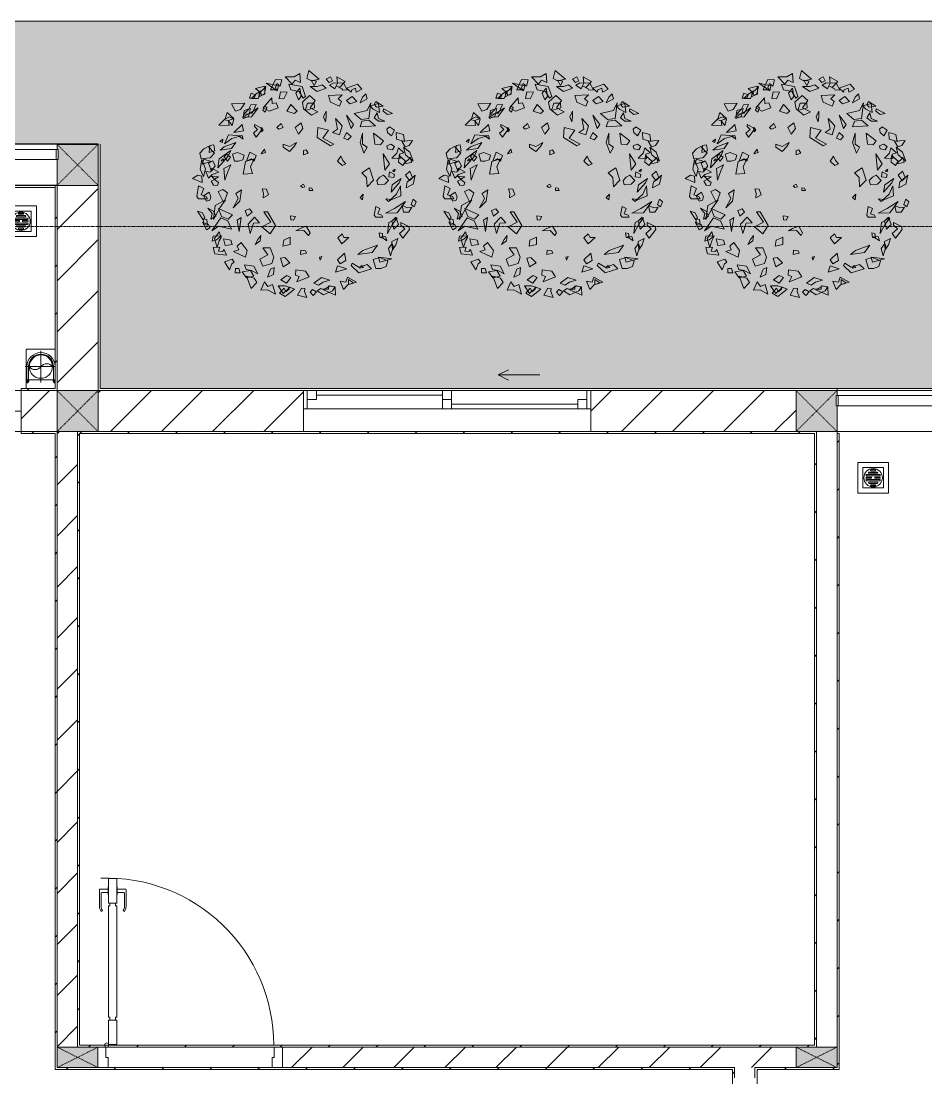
# Model space of a CAD drawing. Header units: millimetres. Extents: x 5359 to 218750, y -16347 to 109893.
# Drawn here: x 94678 to 99085, y 41187 to 46337 of the extents above; entities that cross this region are included whole.
import ezdxf

# ---------------------------------------------------------------- set-up
doc = ezdxf.new("R2010")
doc.units = ezdxf.units.MM
for name, pattern in [('Dash', [6, 3, -3]), ('Grid Line', [22.225, 12.7, -3.175, 3.175, -3.175]), ('IMPORT-CENTER _3_', [10.16, 6.35, -1.27, 1.27, -1.27])]:
    doc.linetypes.add(name, pattern=pattern)
for name, color, linetype, lineweight in [('0-1', 7, 'Continuous', 5), ('A-DETL-GENF-1', 9, 'Continuous', 9), ('A-DOOR', 31, 'Continuous', 9), ('A-DOOR-1', 9, 'Continuous', 9), ('A-DOOR-FRAM', 31, 'Continuous', 9), ('A-DOOR-HDLN', 31, 'Dash', 9), ('A-FLOR-1', 9, 'Continuous', 9), ('A-FLOR-HRAL', 11, 'Continuous', 9), ('A-FLOR-HRAL-1', 9, 'Continuous', 9), ('A-FLOR-PATT', 8, 'Continuous', 9), ('A-GLAZ', 151, 'Continuous', 9), ('A-WALL', 113, 'Continuous', 9), ('A-WALL-1', 53, 'Continuous', 18), ('A-WALL-2', 9, 'Continuous', 9), ('A-WALL-3', 113, 'Continuous', 18), ('A-WALL-PATT-1', 10, 'Continuous', 9), ('A-WALL-PATT-2', 9, 'Continuous', 9), ('A-WALL-PATT-3', 111, 'Continuous', 9), ('G-IMPT', 8, 'Continuous', 9), ('G-IMPT-1', 8, 'IMPORT-CENTER _3_', 9), ('I-WALL-1', 53, 'Continuous', 18), ('I-WALL-2', 9, 'Continuous', 9), ('L-PLNT', 71, 'Continuous', 9), ('M-EQPM', 50, 'Continuous', 9), ('S-BEAM-1', 9, 'Continuous', 9), ('S-COLS', 52, 'Continuous', 9), ('S-COLS-1', 253, 'Continuous', 5), ('S-COLS-2', 53, 'Continuous', 18), ('S-COLS-3', 9, 'Continuous', 9), ('S-COLS-4', 52, 'Continuous', 18), ('S-COLS-5', 52, 'Dash', 9), ('S-COLS-HDLN', 52, 'Dash', 9), ('S-COLS-HDLN-1', 9, 'Dash', 9), ('S-GRID-1', 1, 'Grid Line', 9)]:
    doc.layers.add(name, color=color, linetype=linetype, lineweight=lineweight)
pattern_1 = [(45, (0, 0), (-116.67262, 116.67262), [])]
pattern_2 = [(45, (0, 0), (-124.4508, 124.4508), [])]

# ---------------------------------------------------------------- blocks, each defined once
blk = doc.blocks.new('NCV_TKTC_KET CAU_rvt-1-TKCS_MB ĐỊNH VỊ CỔNG-HÀNG RÀO')
at = {"layer": 'A-FLOR-1'}
blk.add_line((98652.5, 41336.9), (98652.5, 44336.9), dxfattribs=at)
at = {"layer": 'S-BEAM-1'}
for p, q in [((94852.6, 45737.4), (91852.6, 45737.4)), ((91852.6, 45537.4), (94852.6, 45537.4))]:
    blk.add_line(p, q, dxfattribs=at)
blk = doc.blocks.new('DOOR_CW_01 CANH MO-PANEL KINH - DIW_01-900x2200-CỬA GỖ VÂN LAMINATE-553393-TKCS_MB ĐỊNH VỊ CỔNG-HÀNG RÀO')
at = {"layer": 'A-DETL-GENF-1'}
for p, q in [((-399, 831.8), (-397, 831.8)), ((-399, 792.2), (-399, 831.8)), ((-397, 872), (-357, 872)), ((-397, 752), (-397, 872)), ((-397, 792.2), (-397, 831.8)), ((-357, 872), (-357, 752)), ((-357, 792.2), (-357, 831.8)), ((-355, 831.8), (-357, 831.8)), ((-355, 792.2), (-355, 831.8)), ((-442, 737), (-442, 816.5)), ((-399, 820.5), (-438, 820.5)), ((-434, 799.5), (-434, 737)), ((-399, 803.5), (-430, 803.5)), ((-397, 792.2), (-399, 792.2)), ((-357, 792.2), (-355, 792.2)), ((-355, 820.5), (-316, 820.5)), ((-355, 803.5), (-324, 803.5)), ((-320, 799.5), (-320, 737)), ((-312, 737), (-312, 816.5)), ((-357, 752), (-397, 752)), ((-397, 738), (-391, 738)), ((-397, 738), (-397, 196)), ((-363, 752), (-391, 752)), ((-391, 752), (-391, 738)), ((-363, 738), (-363, 752)), ((-357, 738), (-363, 738)), ((-357, 196), (-357, 738)), ((-433.9, 711.2), (-427.3, 715.8)), ((-320.1, 711.2), (-326.7, 715.8)), ((-397, 196), (-391, 196)), ((-357, 182), (-397, 182)), ((-397, 182), (-397, 62)), ((-391, 196), (-391, 182)), ((-391, 182), (-363, 182)), ((-357, 196), (-363, 196)), ((-363, 182), (-363, 196)), ((-357, 62), (-357, 182)), ((-397, 62), (-357, 62))]:
    blk.add_line(p, q, dxfattribs=at)
blk.add_circle((-407, 60), 10, dxfattribs=at)
for centre, radius, start, end in [((-407, 60), 814, 360, 92), ((-438, 816.5), 4, 90, 180), ((-430, 799.5), 4, 90, 180), ((-324, 799.5), 4, 360, 90), ((-316, 816.5), 4, 0, 90), ((-397, 737), 45, 180, 215), ((-397, 737), 37, 180, 215), ((-357, 737), 37, 325, 0), ((-357, 737), 45, 325, 0)]:
    blk.add_arc(centre, radius, start, end, dxfattribs=at)
at = {"layer": 'A-DOOR-1'}
for p, q in [((-410, 50), (-450, 50)), ((-450, 50), (-450, -50)), ((-410, 0), (-410, 50)), ((-400, 0), (-410, 0)), ((-407, 50), (-382, 50)), ((-400, -50), (-400, 0)), ((410, 0), (400, 0)), ((400, 0), (400, -50)), ((450, 50), (410, 50)), ((410, 50), (410, 0)), ((450, -50), (450, 50)), ((-450, -50), (-400, -50)), ((400, -50), (450, -50))]:
    blk.add_line(p, q, dxfattribs=at)
blk = doc.blocks.new('Railing - 50 x 10mm-457210-TKCS_MB ĐỊNH VỊ CỔNG-HÀNG RÀO')
at = {"layer": 'A-FLOR-HRAL-1'}
for p, q in [((25, 5), (-25, 5)), ((-25, 5), (-25, -5)), ((25, -5), (25, 5)), ((-25, -5), (25, -5))]:
    blk.add_line(p, q, dxfattribs=at)
blk = doc.blocks.new('Railing - Railing-1033920-TKCS_MB ĐỊNH VỊ CỔNG-HÀNG RÀO')
at = {"layer": 'A-FLOR-HRAL-1'}
for p, q in [((76864.1, 35251.3), (75749.1, 35251.3)), ((75749.1, 35201.3), (76864.1, 35201.3))]:
    blk.add_line(p, q, dxfattribs=at)
at = {"rotation": 270}
for p in [(75744.1, 35226.3), (76869.1, 35226.3)]:
    blk.add_blockref('Railing - 50 x 10mm-457210-TKCS_MB ĐỊNH VỊ CỔNG-HÀNG RÀO', p, dxfattribs=at)
blk = doc.blocks.new('G1_SOF - BO TRU - 100x200-745959-TKCS_MB ĐỊNH VỊ CỔNG-HÀNG RÀO')
at = {"layer": 'S-COLS-3'}
blk.add_hatch(color=256, dxfattribs=at).paths.add_polyline_path([(50, -100), (50, 98.4), (-50, 98.4), (-50, -100), (0, -100)])
at = {"layer": 'S-COLS-2'}
for p, q in [((-50, 98.4), (-50, -100)), ((50, -100), (50, 98.4)), ((-50, -100), (50, -100))]:
    blk.add_line(p, q, dxfattribs=at)
at = {"layer": 'S-COLS-HDLN-1'}
for p, q in [((50, 100), (-50, -100)), ((-50, 100), (50, -100))]:
    blk.add_line(p, q, dxfattribs=at)
blk = doc.blocks.new('G1_SOF - BO TRU - 100x200-V25-TKCS_MB ĐỊNH VỊ CỔNG-HÀNG RÀO')
at = {"layer": 'S-COLS-3'}
blk.add_hatch(color=256, dxfattribs=at).paths.add_polyline_path([(50, -100), (50, 100), (-50, 100), (-50, -100)])
at = {"layer": 'S-COLS-2'}
for p, q in [((50, 100), (-50, 100)), ((-50, 100), (-50, -100)), ((50, -100), (50, 100)), ((-50, -100), (50, -100))]:
    blk.add_line(p, q, dxfattribs=at)
at = {"layer": 'S-COLS-HDLN-1'}
for p, q in [((50, 100), (-50, -100)), ((-50, 100), (50, -100))]:
    blk.add_line(p, q, dxfattribs=at)
blk = doc.blocks.new('NCV_TKTC_TANG 1_rvt-1-TKCS_MB ĐỊNH VỊ CỔNG-HÀNG RÀO')
at = {"layer": 'A-WALL-PATT-1'}
h = blk.add_hatch(dxfattribs=at)
h.set_pattern_fill('FP_2', color=256, style=0, pattern_type=2)
h.set_pattern_definition(pattern_2)
h.paths.add_polyline_path([(94930.9, 41336.9), (94952.6, 41336.9), (94952.6, 44336.9), (94852.6, 44336.9), (94852.6, 41336.9)])
h = blk.add_hatch(dxfattribs=at)
h.set_pattern_fill('FP_2', color=256, style=0, pattern_type=2)
h.set_pattern_definition(pattern_2)
h.paths.add_polyline_path([(98452.6, 41236.9), (98452.6, 41336.9), (95950.9, 41336.9), (95950.9, 41236.9), (98252.6, 41236.9)])
at = {"layer": 'A-WALL-PATT-2'}
h = blk.add_hatch(dxfattribs=at)
h.set_pattern_fill('FP_3', color=256, style=0, pattern_type=2)
h.set_pattern_definition(pattern_1)
h.paths.add_polyline_path([(94852.6, 44536.9), (94852.6, 45536.9), (94842.6, 45536.9), (94842.6, 44536.9)])
h = blk.add_hatch(dxfattribs=at)
h.set_pattern_fill('FP_3', color=256, style=0, pattern_type=2)
h.set_pattern_definition(pattern_1)
h.paths.add_polyline_path([(94842.6, 44536.9), (94842.6, 44546.9), (94677.6, 44546.9), (94677.6, 44536.9)])
h.paths.add_polyline_path([(91852.6, 44536.9), (92177.6, 44536.9), (92177.6, 44546.9), (91852.6, 44546.9)])
h = blk.add_hatch(dxfattribs=at)
h.set_pattern_fill('FP_3', color=256, style=0, pattern_type=2)
h.set_pattern_definition(pattern_1)
h.paths.add_polyline_path([(94842.6, 44326.9), (94842.6, 44336.9), (94677.6, 44336.9), (94677.6, 44326.9)])
h.paths.add_polyline_path([(91937.6, 44326.9), (92177.6, 44326.9), (92177.6, 44336.9), (91927.6, 44336.9), (91927.6, 44326.9)])
h = blk.add_hatch(dxfattribs=at)
h.set_pattern_fill('FP_3', color=256, style=0, pattern_type=2)
h.set_pattern_definition(pattern_1)
h.paths.add_polyline_path([(94852.6, 41236.9), (94852.6, 44336.9), (94842.6, 44336.9), (94842.6, 41236.9)])
h = blk.add_hatch(dxfattribs=at)
h.set_pattern_fill('FP_3', color=256, style=0, pattern_type=2)
h.set_pattern_definition(pattern_1)
h.paths.add_polyline_path([(98542.6, 44326.9), (98542.6, 44336.9), (94952.6, 44336.9), (94952.6, 44326.9), (97452.6, 44326.9)])
h = blk.add_hatch(dxfattribs=at)
h.set_pattern_fill('FP_3', color=256, style=0, pattern_type=2)
h.set_pattern_definition(pattern_1)
h.paths.add_polyline_path([(94962.6, 41336.9), (94962.6, 44326.9), (94952.6, 44326.9), (94952.6, 41336.9)])
h = blk.add_hatch(dxfattribs=at)
h.set_pattern_fill('FP_3', color=256, style=0, pattern_type=2)
h.set_pattern_definition(pattern_1)
h.paths.add_polyline_path([(98542.6, 41336.9), (98552.6, 41336.9), (98552.6, 44336.9), (98542.6, 44336.9), (98542.6, 41346.9)])
h = blk.add_hatch(dxfattribs=at)
h.set_pattern_fill('FP_3', color=256, style=0, pattern_type=2)
h.set_pattern_definition(pattern_1)
h.paths.add_polyline_path([(98662.6, 41226.9), (98662.6, 44326.9), (98652.6, 44326.9), (98652.6, 41226.9)])
h = blk.add_hatch(dxfattribs=at)
h.set_pattern_fill('FP_3', color=256, style=0, pattern_type=2)
h.set_pattern_definition(pattern_1)
h.paths.add_polyline_path([(95050.9, 41336.9), (98542.6, 41336.9), (98542.6, 41346.9), (94962.6, 41346.9), (94962.6, 41336.9)])
h = blk.add_hatch(dxfattribs=at)
h.set_pattern_fill('FP_3', color=256, style=0, pattern_type=2)
h.set_pattern_definition(pattern_1)
h.paths.add_polyline_path([(98152.6, 41226.9), (98152.6, 41236.9), (94842.6, 41236.9), (94842.6, 41226.9), (98142.6, 41226.9)])
h = blk.add_hatch(dxfattribs=at)
h.set_pattern_fill('FP_3', color=256, style=0, pattern_type=2)
h.set_pattern_definition(pattern_1)
h.paths.add_polyline_path([(98142.6, 40246.9), (98152.6, 40246.9), (98152.6, 41226.9), (98142.6, 41226.9), (98142.6, 40278.9)])
h = blk.add_hatch(dxfattribs=at)
h.set_pattern_fill('FP_3', color=256, style=0, pattern_type=2)
h.set_pattern_definition(pattern_1)
h.paths.add_polyline_path([(98252.6, 40236.9), (98262.6, 40236.9), (98262.6, 41236.9), (98252.6, 41236.9), (98252.6, 40286.9)])
h = blk.add_hatch(dxfattribs=at)
h.set_pattern_fill('FP_3', color=256, style=0, pattern_type=2)
h.set_pattern_definition(pattern_1)
h.paths.add_polyline_path([(98262.6, 41226.9), (98652.6, 41226.9), (98652.6, 41236.9), (98262.6, 41236.9)])
at = {"layer": 'A-FLOR-1'}
blk.add_line((98652.6, 44336.9), (98652.6, 44326.9), dxfattribs=at)
at = {"layer": 'A-WALL-1'}
for p, q in [((94952.6, 44336.9), (94852.6, 44336.9)), ((94852.6, 44336.9), (94852.6, 41336.9)), ((94952.6, 41336.9), (94952.6, 44336.9)), ((98452.6, 41336.9), (95950.9, 41336.9)), ((95950.9, 41236.9), (98152.6, 41236.9)), ((98252.6, 41236.9), (98452.6, 41236.9))]:
    blk.add_line(p, q, dxfattribs=at)
at = {"layer": 'A-WALL-2'}
for p, q in [((98652.9, 44536.5), (98652.9, 44512)), ((98652.9, 44462), (98652.9, 44336.9)), ((99772.6, 44336.9), (98652.9, 44336.9))]:
    blk.add_line(p, q, dxfattribs=at)
at = {"layer": 'I-WALL-1'}
for p, q in [((94852.6, 45536.9), (94842.6, 45536.9)), ((94842.6, 45536.9), (94842.6, 44546.9)), ((94852.6, 44536.9), (94852.6, 45536.9)), ((94842.6, 44546.9), (94677.6, 44546.9)), ((94677.6, 44546.9), (94677.6, 44536.9)), ((94677.6, 44536.9), (94842.6, 44536.9)), ((94842.6, 44536.9), (94852.6, 44536.9)), ((94842.6, 44336.9), (94677.6, 44336.9)), ((94677.6, 44336.9), (94677.6, 44326.9)), ((94677.6, 44326.9), (94842.6, 44326.9)), ((94852.6, 44336.9), (94842.6, 44336.9)), ((94842.6, 44326.9), (94842.6, 41236.9)), ((94852.6, 41336.9), (94852.6, 44336.9)), ((96052.6, 44336.9), (94952.6, 44336.9)), ((94952.6, 44336.9), (94952.6, 44326.9)), ((94952.6, 44326.9), (94952.6, 41336.9)), ((94962.6, 44326.9), (98542.6, 44326.9)), ((94962.6, 41346.9), (94962.6, 44326.9)), ((98542.6, 44336.9), (97452.6, 44336.9)), ((98552.6, 44336.9), (98542.6, 44336.9)), ((98542.6, 44326.9), (98542.6, 41346.9)), ((98552.6, 41336.9), (98552.6, 44336.9)), ((98652.6, 44326.9), (98652.6, 41336.9)), ((98662.6, 44326.9), (98652.6, 44326.9)), ((98662.6, 41226.9), (98662.6, 44326.9)), ((98542.6, 41346.9), (94962.6, 41346.9)), ((95090.9, 41336.9), (95910.9, 41336.9)), ((95950.9, 41336.9), (98452.6, 41336.9)), ((94842.6, 41236.9), (94842.6, 41226.9)), ((94842.6, 41226.9), (98142.6, 41226.9)), ((95900.9, 41236.9), (95100.9, 41236.9)), ((98152.6, 41236.9), (95950.9, 41236.9)), ((98142.6, 41226.9), (98142.6, 40246.9)), ((98152.6, 41226.9), (98152.6, 41236.9)), ((98152.6, 41186.9), (98152.6, 41226.9)), ((98252.6, 41236.9), (98252.6, 41186.9)), ((98262.6, 41236.9), (98252.6, 41236.9)), ((98452.6, 41236.9), (98262.6, 41236.9)), ((98262.6, 40246.9), (98262.6, 41226.9)), ((98262.6, 41226.9), (98652.6, 41226.9)), ((98652.6, 41226.9), (98662.6, 41226.9))]:
    blk.add_line(p, q, dxfattribs=at)
at = {"layer": 'I-WALL-2'}
for p, q in [((91862.6, 45536.9), (94842.6, 45536.9)), ((94842.6, 45526.9), (91862.6, 45526.9))]:
    blk.add_line(p, q, dxfattribs=at)
at = {"layer": 'A-DOOR-1'}
blk.add_blockref('DOOR_CW_01 CANH MO-PANEL KINH - DIW_01-900x2200-CỬA GỖ VÂN LAMINATE-553393-TKCS_MB ĐỊNH VỊ CỔNG-HÀNG RÀO', (95500.9, 41286.9), dxfattribs=at)
at = {"layer": 'A-FLOR-HRAL-1'}
blk.add_blockref('Railing - Railing-1033920-TKCS_MB ĐỊNH VỊ CỔNG-HÀNG RÀO', (22908.5, 9260.7), dxfattribs=at)
at = {"layer": 'S-COLS-3', "rotation": 269.9999999999993}
for name, p in [('G1_SOF - BO TRU - 100x200-745959-TKCS_MB ĐỊNH VỊ CỔNG-HÀNG RÀO', (94952.6, 41286.9)), ('G1_SOF - BO TRU - 100x200-V25-TKCS_MB ĐỊNH VỊ CỔNG-HÀNG RÀO', (98552.6, 41286.9))]:
    blk.add_blockref(name, p, dxfattribs=at)
blk = doc.blocks.new('1_FAMILY RVT - W01-WxH 1400x1400xmm-389822-TKCS_MB ĐỊNH VỊ CỔNG-HÀNG RÀO')
at = {"layer": 'A-GLAZ'}
for p, q in [((248.4, 172.39), (299.2, 197.79)), ((248.4, 172.39), (299.2, 146.99)), ((248.4, 172.39), (451.6, 172.39)), ((-700, 96.19), (-700, -103.81)), ((700, 96.19), (-700, 96.19)), ((-700, 96.19), (-636.5, 96.19)), ((-680.95, 96.19), (-680.95, 7.29)), ((-636.5, 51.74), (-680.95, 51.74)), ((-636.5, 96.19), (-22.225, 96.19)), ((-636.5, 96.19), (-636.5, 51.74)), ((-636.5, 73.965), (-22.225, 73.965)), ((-22.225, 7.29), (-22.225, 96.19)), ((-22.225, 96.19), (22.225, 96.19)), ((22.225, 51.74), (-22.225, 51.74)), ((22.225, 96.19), (680.95, 96.19)), ((22.225, 96.19), (22.225, 7.29)), ((636.5, 51.74), (636.5, 7.29)), ((680.95, 51.74), (636.5, 51.74)), ((680.95, 96.19), (700, 96.19)), ((680.95, 96.19), (680.95, 7.29)), ((700, -103.81), (700, 96.19)), ((-700, 7.29), (-680.95, 7.29)), ((-680.95, 7.29), (-22.225, 7.29)), ((-22.225, 7.29), (22.225, 7.29)), ((22.225, 29.515), (636.5, 29.515)), ((22.225, 7.29), (636.5, 7.29)), ((636.5, 7.29), (700, 7.29)), ((-700, -103.81), (700, -103.81))]:
    blk.add_line(p, q, dxfattribs=at)
blk = doc.blocks.new('DEG_02-DEG_03 - DEG_02-2500x2400mm-CỬA ĐI 02 CÁNH TRƯỢT-625766-TKCS_MB ĐỊNH VỊ CỔNG-HÀNG RÀO')
at = {"layer": 'A-DOOR'}
for p, q in [((-1110, 100), (-1210, 100)), ((-1210, 100), (-1210, 60)), ((-1210, 60), (-1110, 60)), ((-1110, 60), (-1110, 100)), ((-1110, 100), (-50, 100)), ((-50, 60), (-1110, 60)), ((50, 100), (-50, 100)), ((-50, 100), (-50, 60)), ((50, 60), (-50, 60)), ((-50, 60), (-50, 20)), ((-50, 60), (50, 60)), ((50, 60), (50, 100)), ((50, 20), (50, 60)), ((50, 60), (1110, 60)), ((1210, 60), (1110, 60)), ((1110, 60), (1110, 20)), ((1210, 20), (1210, 60)), ((-50, 20), (50, 20)), ((1110, 20), (50, 20)), ((1110, 20), (1210, 20))]:
    blk.add_line(p, q, dxfattribs=at)
at = {"layer": 'A-DOOR-FRAM'}
for p, q in [((-1210, 100), (-1250, 100)), ((-1250, 100), (-1250, 0)), ((-1210, 0), (-1210, 100)), ((1250, 100), (1210, 100)), ((1210, 100), (1210, 0)), ((1250, 0), (1250, 100)), ((-1250, 0), (-1210, 0)), ((1210, 0), (1250, 0))]:
    blk.add_line(p, q, dxfattribs=at)
at = {"layer": 'A-DOOR-HDLN'}
for p, q in [((-320.4, 151.1), (-355, 171.1)), ((320.4, 151.1), (355, 171.1)), ((-500.4, 151.1), (-320.4, 151.1)), ((-320.4, 151.1), (-355, 131.1)), ((320.4, 151.1), (355, 131.1)), ((500.4, 151.1), (320.4, 151.1))]:
    blk.add_line(p, q, dxfattribs=at)
blk = doc.blocks.new('Railing - 50 x 10mm-1251311-TKCS_MB ĐỊNH VỊ CỔNG-HÀNG RÀO')
at = {"layer": 'A-FLOR-HRAL'}
for p, q in [((25, 5), (-25, 5)), ((-25, 5), (-25, -5)), ((25, -5), (25, 5)), ((-25, -5), (25, -5))]:
    blk.add_line(p, q, dxfattribs=at)
blk = doc.blocks.new('Railing - Railing-1601312-TKCS_MB ĐỊNH VỊ CỔNG-HÀNG RÀO')
at = {"layer": 'A-FLOR-HRAL'}
for p, q in [((94847.6, 45712.4), (91857.6, 45712.4)), ((91857.6, 45662.4), (94847.6, 45662.4))]:
    blk.add_line(p, q, dxfattribs=at)
at = {"extrusion": (0, 0, -1), "zscale": -1, "rotation": 90}
for p in [(-91852.6, 45687.4), (-94852.6, 45687.4)]:
    blk.add_blockref('Railing - 50 x 10mm-1251311-TKCS_MB ĐỊNH VỊ CỔNG-HÀNG RÀO', p, dxfattribs=at)
blk = doc.blocks.new('TKTC_XREF_251221_MB TANG 1 - TKTC_XREF_260130_MB TANG 1_dwg_THU NUOC - THU NUOC-444531-TKCS_MB TẦNG 1-4202120-TKCS_MB ĐỊNH VỊ CỔNG-HÀNG RÀO')
at = {"layer": 'M-EQPM'}
for p, q in [((-23.3, 10.8), (40.9, 10.8)), ((40.9, 4.8), (-23.3, 4.8)), ((-11, 23.3), (28.5, 23.3)), ((28.5, 17.3), (-11, 17.3)), ((-1.1, 35.6), (18.5, 35.6)), ((18.5, 29.6), (-1.1, 29.6)), ((-23.3, -13.6), (40.9, -13.6)), ((40.9, -19.6), (-23.3, -19.6)), ((-11, -26.1), (28.5, -26.1)), ((28.5, -32.1), (-11, -32.1)), ((-1.1, -38.5), (18.5, -38.5)), ((18.5, -44.5), (-1.1, -44.5))]:
    blk.add_line(p, q, dxfattribs=at)
at = {"layer": 'M-EQPM', "flags": 128}
for points in [[(83.7, -79.4), (83.7, 70.6), (-66.3, 70.6), (-66.3, -79.4)], [(58.7, -54.4), (58.7, 45.6), (-41.3, 45.6), (-41.3, -54.4)]]:
    blk.add_lwpolyline(points, close=True, dxfattribs=at)
for points in [[(-23.3, -1.2), (0.7, -1.2), (0.7, -7.2), (-23.3, -7.2)], [(40.9, -7.2), (16.7, -7.2), (16.7, -1.2), (40.9, -1.2)]]:
    blk.add_lwpolyline(points, dxfattribs=at)
at = {"layer": 'M-EQPM'}
for centre, radius, start, end in [((8.7, -4.4), 45, 360, 180), ((8.7, -4.4), 45, 360, 180), ((-23.3, 7.8), 3, 90, 270), ((-11, 20.3), 3, 90, 270), ((-1.1, 32.6), 3, 90, 270), ((18.5, 32.6), 3, 270, 90), ((28.5, 20.3), 3, 270, 90), ((40.9, 7.8), 3, 270, 90), ((8.7, -4.4), 45, 180, 360), ((8.7, -4.4), 45, 180, 360), ((-23.3, -4.2), 3, 90, 270), ((-23.3, -16.6), 3, 90, 270), ((-11, -29.1), 3, 90, 270), ((-1.1, -41.5), 3, 90, 270), ((18.5, -41.5), 3, 270, 90), ((28.5, -29.1), 3, 270, 90), ((40.9, -4.2), 3, 270, 90), ((40.9, -16.6), 3, 270, 90)]:
    blk.add_arc(centre, radius, start, end, dxfattribs=at)
blk = doc.blocks.new('TKTC_XREF_251221_MB TANG 1 - TKTC_XREF_260130_MB TANG 1_dwg_CUM U_DN100-V114-TKCS_MB ĐỊNH VỊ CỔNG-HÀNG RÀO')
at = {"layer": 'G-IMPT'}
blk.add_hatch(color=256, dxfattribs=at).paths.add_polyline_path([(0, 61), (0, 57), (14.8, 55.1), (28.5, 49.4), (40.3, 40.3), (49.4, 28.5), (55.1, 14.8), (57, 0), (55.1, -14.8), (49.4, -28.5), (40.3, -40.3), (28.5, -49.4), (14.8, -55.1), (0, -57), (0, -61), (15.8, -58.9), (30.5, -52.8), (43.1, -43.1), (52.8, -30.5), (58.9, -15.8), (61, 0), (58.9, 15.8), (52.8, 30.5), (43.1, 43.1), (30.5, 52.8), (15.8, 58.9)])
for p, q in [((-79.1, 66.6), (-79.1, 63.4)), ((-76.6, 66.6), (-76.6, 63.4)), ((-74.6, 66.6), (-74.6, 63.4)), ((-72.7, 69.3), (-72.7, 60.7)), ((-66.9, 67.9), (-71.7, 67.9)), ((-66.9, 62.1), (-71.7, 62.1)), ((-65, 69), (0, 69)), ((-79.1, -63.4), (-79.1, -66.6)), ((-76.6, -63.4), (-76.6, -66.6)), ((-74.6, -63.4), (-74.6, -66.6)), ((-72.7, -60.7), (-72.7, -68.7)), ((-66.9, -62.1), (-71.7, -62.1)), ((-66.9, -67.9), (-71.7, -67.9))]:
    blk.add_line(p, q, dxfattribs=at)
at = {"layer": 'G-IMPT', "flags": 128}
for points in [[(-72.7, 67.6), (-78.1, 67.6), (-78.1, 62.4), (-72.7, 62.4)], [(-71.7, 59.2), (-66.9, 59.2), (-66.9, 70.8), (-71.7, 70.8)], [(-66.9, 70.8), (-66.9, 72.7), (-65, 72.7), (-65, 57.3), (-66.9, 57.3), (-66.9, 59.2)], [(-65, 61), (0, 61), (0, 57)], [(-72.7, -62.4), (-78.1, -62.4), (-78.1, -67.6), (-72.7, -67.6)], [(-66.9, -68.7), (-66.9, -59.2), (-71.7, -59.2)], [(-66.9, -59.2), (-66.9, -57.3), (-65, -57.3), (-65, -68.7)], [(-65, -61), (0, -61), (0, -57)]]:
    blk.add_lwpolyline(points, dxfattribs=at)
at = {"layer": 'G-IMPT'}
for centre, radius, start, end in [((-78.1, 66.6), 0.96, 90, 180), ((-78.1, 63.4), 0.96, 180, 270), ((-71.1, 69.3), 1.56, 112.6199, 247.3801), ((-67.9, 65), 4.8, 143.1301, 216.8699), ((-71.1, 60.7), 1.56, 112.6199, 247.3801), ((0, 0), 69, 271.8895, 90), ((0, 0), 61, 270, 90), ((0, 0), 57, 270, 90), ((-78.1, -63.4), 0.96, 90, 180), ((-78.1, -66.6), 0.96, 180, 270), ((-71.1, -60.7), 1.56, 112.6199, 247.3801), ((-67.9, -65), 4.8, 143.1301, 216.8699)]:
    blk.add_arc(centre, radius, start, end, dxfattribs=at)
blk = doc.blocks.new('TKTC_XREF_251221_MB TANG 1 - TKTC_XREF_260130_MB TANG 1_dwg_$cc-4202125-TKCS_MB ĐỊNH VỊ CỔNG-HÀNG RÀO')
at = {"layer": 'G-IMPT'}
blk.add_circle((0, 0), 0.5, dxfattribs=at)
for centre, radius, start, end in [((0, 0), 0.5, 90, 270), ((0.188, 0.25), 0.313, 126.8699, 233.1301), ((-0.188, -0.25), 0.313, 306.8699, 53.1301)]:
    blk.add_arc(centre, radius, start, end, dxfattribs=at)
at = {"layer": 'G-IMPT-1'}
for p, q in [((0, -0.673), (0, 0.607)), ((-0.673, 0), (0.673, 0))]:
    blk.add_line(p, q, dxfattribs=at)
blk = doc.blocks.new('TKTC_XREF_251221_MB TANG 1 - TKTC_XREF_260130_MB TANG 1_dwg_THU NUOC - THU NUOC-444531-TKCS_MB TẦNG 1-4202124-TKCS_MB ĐỊNH VỊ CỔNG-HÀNG RÀO')
at = {"layer": 'M-EQPM'}
for p, q in [((-23.3, 10.8), (40.9, 10.8)), ((40.9, 4.8), (-23.3, 4.8)), ((-11, 23.3), (28.5, 23.3)), ((28.5, 17.3), (-11, 17.3)), ((-1.1, 35.6), (18.5, 35.6)), ((18.5, 29.6), (-1.1, 29.6)), ((-23.3, -13.6), (40.9, -13.6)), ((40.9, -19.6), (-23.3, -19.6)), ((-11, -26.1), (28.5, -26.1)), ((28.5, -32.1), (-11, -32.1)), ((-1.1, -38.5), (18.5, -38.5)), ((18.5, -44.5), (-1.1, -44.5))]:
    blk.add_line(p, q, dxfattribs=at)
at = {"layer": 'M-EQPM', "flags": 128}
for points in [[(83.7, -79.4), (83.7, 70.6), (-66.3, 70.6), (-66.3, -79.4)], [(58.7, -54.4), (58.7, 45.6), (-41.3, 45.6), (-41.3, -54.4)]]:
    blk.add_lwpolyline(points, close=True, dxfattribs=at)
for points in [[(-23.3, -1.2), (0.7, -1.2), (0.7, -7.2), (-23.3, -7.2)], [(40.9, -7.2), (16.7, -7.2), (16.7, -1.2), (40.9, -1.2)]]:
    blk.add_lwpolyline(points, dxfattribs=at)
at = {"layer": 'M-EQPM'}
for centre, radius, start, end in [((8.7, -4.4), 45, 360, 180), ((8.7, -4.4), 45, 360, 180), ((-23.3, 7.8), 3, 90, 270), ((-11, 20.3), 3, 90, 270), ((-1.1, 32.6), 3, 90, 270), ((18.5, 32.6), 3, 270, 90), ((28.5, 20.3), 3, 270, 90), ((40.9, 7.8), 3, 270, 90), ((8.7, -4.4), 45, 180, 360), ((8.7, -4.4), 45, 180, 360), ((-23.3, -4.2), 3, 90, 270), ((-23.3, -16.6), 3, 90, 270), ((-11, -29.1), 3, 90, 270), ((-1.1, -41.5), 3, 90, 270), ((18.5, -41.5), 3, 270, 90), ((28.5, -29.1), 3, 270, 90), ((40.9, -4.2), 3, 270, 90), ((40.9, -16.6), 3, 270, 90)]:
    blk.add_arc(centre, radius, start, end, dxfattribs=at)
blk = doc.blocks.new('TKTC_XREF_251221_MB TANG 1 - TKTC_XREF_260130_MB TANG 1_dwg-4202109-TKCS_MB ĐỊNH VỊ CỔNG-HÀNG RÀO')
at = {"layer": 'G-IMPT'}
for p, q in [((-108099.1, -355607.7), (-114699.1, -355607.7)), ((-108308.7, -356758.1), (-108449.7, -356758.1))]:
    blk.add_line(p, q, dxfattribs=at)
at = {"layer": 'G-IMPT', "flags": 128}
for points in [[(-108449.7, -356758.1), (-108449.7, -356608.5), (-108309.1, -356608.5)], [(-108308.7, -356758.2), (-108449.9, -356758.2), (-108449.6, -356799.7)]]:
    blk.add_lwpolyline(points, dxfattribs=at)
blk.add_blockref('TKTC_XREF_251221_MB TANG 1 - TKTC_XREF_260130_MB TANG 1_dwg_THU NUOC - THU NUOC-444531-TKCS_MB TẦNG 1-4202120-TKCS_MB ĐỊNH VỊ CỔNG-HÀNG RÀO', (-108483.5, -355980.3))
for name, p, xscale, yscale, zscale, rotation in [('TKTC_XREF_251221_MB TANG 1 - TKTC_XREF_260130_MB TANG 1_dwg_$cc-4202125-TKCS_MB ĐỊNH VỊ CỔNG-HÀNG RÀO', (-108378.1, -356693.2), 113.7150000000073, 113.7150000000073, 113.7150000000073, 269.9990086637467), ('TKTC_XREF_251221_MB TANG 1 - TKTC_XREF_260130_MB TANG 1_dwg_CUM U_DN100-V114-TKCS_MB ĐỊNH VỊ CỔNG-HÀNG RÀO', (-108377.2, -356693.2), 0.9975000000000006, 0.9975000000000006, 0.9975000000000006, 90.00099133829468)]:
    blk.add_blockref(name, p, dxfattribs=dict(xscale=xscale, yscale=yscale, zscale=zscale, rotation=rotation))
at = {"extrusion": (0, 0, -1), "zscale": -1}
blk.add_blockref('TKTC_XREF_251221_MB TANG 1 - TKTC_XREF_260130_MB TANG 1_dwg_THU NUOC - THU NUOC-444531-TKCS_MB TẦNG 1-4202124-TKCS_MB ĐỊNH VỊ CỔNG-HÀNG RÀO', (104314.6, -357230.3), dxfattribs=at)
blk = doc.blocks.new('TKTC_XREF_251221_MB TANG 1 - TKTC_XREF_251221_MB TANG 1-2038492-TKCS_MB ĐỊNH VỊ CỔNG-HÀNG RÀO')
blk.add_blockref('TKTC_XREF_251221_MB TANG 1 - TKTC_XREF_260130_MB TANG 1_dwg-4202109-TKCS_MB ĐỊNH VỊ CỔNG-HÀNG RÀO', (169499.1, 384109.7))
blk = doc.blocks.new('CAY BACH TRINH - CAY BACH TRINH_dwg-2249800-TKCS_MB ĐỊNH VỊ CỔNG-HÀNG RÀO')
at = {"layer": 'G-IMPT', "flags": 128}
for points in [[(-578, 1452), (-505, 1613), (-404, 1608), (-431, 1511), (-482, 1548), (-505, 1489), (-486, 1456)], [(-357, 1653), (-250, 1541), (-201, 1603), (-123, 1566), (-133, 1703), (-220, 1653)], [(7, 1749), (-25, 1628), (43, 1591), (160, 1616)], [(335, 1653), (267, 1616), (316, 1566), (365, 1591)], [(423, 1516), (443, 1553), (433, 1653), (560, 1578), (472, 1491)], [(-715, 1368), (-728, 1408), (-805, 1472), (-663, 1508), (-663, 1385)], [(-648, 1504), (-672, 1392), (-758, 1347), (-746, 1419), (-706, 1444)], [(-477, 1437), (-459, 1512), (-646, 1555)], [(-83, 1327), (-48, 1351), (-99, 1506), (-301, 1542), (-270, 1454), (-140, 1428)], [(-133, 1478), (-191, 1403), (-152, 1303), (-113, 1353)], [(23, 1503), (131, 1428), (267, 1478), (209, 1528), (131, 1503)], [(121, 1587), (40, 1602), (86, 1521)], [(533, 1553), (590, 1452), (520, 1446), (509, 1467), (423, 1512), (399, 1468), (319, 1525), (383, 1562)], [(579, 1478), (745, 1541), (813, 1466), (725, 1416), (716, 1478), (657, 1453), (647, 1416)], [(-874, 1403), (-896, 1328), (-826, 1327), (-809, 1379)], [(-870, 1320), (-769, 1323), (-719, 1438), (-798, 1395)], [(-556, 1333), (-692, 1179), (-600, 1129), (-460, 1181), (-492, 1255), (-553, 1247)], [(-428, 1425), (-446, 1319), (-376, 1318), (-327, 1420)], [(14, 1366), (-94, 1266), (-74, 1166), (43, 1066), (140, 1116), (23, 1178), (101, 1291)], [(511, 1378), (306, 1366), (335, 1266), (472, 1203), (501, 1278), (452, 1316)], [(667, 1353), (579, 1291), (628, 1241), (735, 1278)], [(871, 1391), (823, 1341), (784, 1253), (891, 1316)], [(-1174, 1238), (-1112, 1130), (-1037, 1152), (-972, 1252)], [(-766, 1181), (-866, 1042), (-1009, 1038), (-900, 1094)], [(-996, 1019), (-915, 1047), (-883, 1171), (-978, 1137)], [(-989, 1076), (-860, 1099), (-799, 1231), (-876, 1225), (-913, 1152)], [(-697, 1145), (-671, 1210), (-634, 1180), (-660, 1114)], [(-269, 1228), (-328, 1128), (-220, 1091), (-172, 1128)], [(-50, 1140), (92, 1178), (86, 1252), (-14, 1249)], [(267, 1128), (228, 1041), (257, 966), (267, 1041)], [(696, 1091), (891, 1141), (949, 1253), (920, 1016), (803, 1003)], [(1064, 1244), (1080, 1108), (985, 1158), (937, 1212)], [(1027, 1278), (998, 1228), (1037, 1191), (1135, 1203)], [(1144, 1166), (1135, 1128), (1203, 1078), (1281, 1091)], [(-1364, 914), (-1208, 910), (-1218, 988), (-1136, 1017), (-1240, 1107), (-1267, 1010)], [(-1164, 910), (-1135, 1007), (-1204, 1044), (-1282, 1000), (-1216, 980)], [(413, 1016), (443, 853), (365, 803), (472, 766), (511, 903)], [(647, 866), (579, 1066), (686, 928)], [(813, 978), (784, 891), (1018, 903), (920, 991)], [(1047, 1103), (998, 1028), (1066, 978), (1164, 978), (1066, 1016)], [(-1010, 928), (-1137, 803), (-990, 828)], [(-840, 791), (-799, 735), (-718, 839), (-724, 876), (-821, 927), (-821, 894), (-775, 847)], [(-717, 878), (-717, 816), (-688, 841)], [(-415, 941), (-483, 878), (-454, 853), (-386, 878)], [(-113, 953), (-201, 878), (-152, 778), (-84, 866)], [(140, 878), (131, 728), (335, 603), (384, 628), (218, 716), (306, 841)], [(1261, 753), (1203, 803), (1193, 853), (1232, 891), (1310, 841)], [(-1302, 703), (-1351, 666), (-1312, 653)], [(-1109, 650), (-1174, 560), (-1345, 537), (-1285, 585)], [(-1279, 631), (-1217, 768), (-1027, 752), (-1169, 714)], [(-993, 702), (-1009, 756), (-1064, 751)], [(-220, 591), (-289, 516), (-386, 578), (-386, 628), (-289, 591), (-181, 653)], [(579, 803), (540, 716), (599, 691), (647, 741)], [(823, 791), (784, 653), (842, 491), (891, 578), (823, 628)], [(988, 791), (1008, 628), (1096, 616), (1144, 678)], [(1339, 702), (1463, 665), (1444, 774), (1337, 802)], [(1422, 673), (1471, 586), (1531, 604), (1583, 684)], [(-1595, 553), (-1527, 591), (-1429, 491), (-1497, 416), (-1634, 403), (-1653, 491)], [(-1424, 524), (-1440, 618), (-1501, 607), (-1513, 501)], [(-1380, 266), (-1361, 403), (-1185, 528), (-1224, 441)], [(-1065, 367), (-1127, 366), (-1158, 473), (-1082, 500), (-981, 458), (-1000, 389)], [(-942, 366), (-893, 503), (-795, 453), (-825, 366), (-873, 403)], [(-721, 477), (-654, 499), (-671, 550)], [(-74, 528), (-35, 541), (-6, 491), (-74, 466)], [(1310, 591), (1252, 628), (1193, 603), (1203, 553), (1281, 541)], [(1270, 413), (1394, 410), (1386, 473), (1452, 496), (1368, 568), (1347, 490)], [(1447, 578), (1476, 466), (1593, 366), (1544, 503)], [(-1597, 135), (-1570, 248), (-1626, 391), (-1648, 247)], [(-1619, 320), (-1482, 361), (-1595, 398)], [(-1478, 213), (-1422, 297), (-1459, 373), (-1523, 336)], [(-1328, 370), (-1279, 378), (-1302, 402)], [(-1283, 435), (-1251, 475), (-1188, 428), (-1232, 366)], [(-855, 181), (-881, 279), (-825, 405), (-958, 362), (-994, 169)], [(491, 441), (443, 366), (511, 303), (569, 328), (521, 378)], [(1135, 478), (1232, 328), (1164, 228), (1154, 328)], [(1378, 453), (1369, 353), (1437, 303), (1476, 366)], [(1553, 425), (1451, 325), (1568, 345)], [(-1363, 198), (-1471, 259), (-1494, 200), (-1562, 210), (-1523, 107), (-1467, 166)], [(-1274, 77), (-1290, 255), (-1183, 312), (-1221, 219)], [(813, 191), (881, 116), (891, -22), (988, 78), (930, 266)], [(1310, 166), (1300, 116), (1222, 128), (1232, 203)], [(1319, 245), (1280, 215), (1311, 205)], [(1476, 153), (1534, 78), (1583, 116), (1544, 216)], [(-1619, 40), (-1622, 139), (-1683, 152), (-1767, 105)], [(-1482, 60), (-1448, -1), (-1384, -6), (-1369, 43), (-1433, 90)], [(-1478, 141), (-1429, 91), (-1371, 128)], [(-74, 16), (-123, -9), (-94, -34), (-55, -22)], [(1085, 125), (1140, 155), (1218, 75), (1163, 15), (1054, 5), (1038, 75)], [(1256, -105), (1272, 5), (1412, 105), (1381, 35)], [(1624, 156), (1594, 16), (1487, -41), (1502, 50), (1551, 81)], [(-1595, -47), (-1673, -9), (-1702, -172), (-1673, -209), (-1536, -209), (-1556, -172), (-1634, -147)], [(-1515, -106), (-1486, -178), (-1501, -227), (-1553, -242), (-1599, -161)], [(-1291, -267), (-1232, -115), (-1304, -62), (-1376, -95)], [(-1145, -345), (-1046, -242), (-1021, -71), (-1105, -125), (-1069, -201)], [(-688, -191), (-610, -147), (-641, -60), (-704, -55), (-685, -122)], [(11, -79), (65, -80), (51, -44), (11, -37)], [(832, -134), (784, -184), (823, -222)], [(1398, -9), (1408, -159), (1232, -234), (1339, -134)], [(-1449, -521), (-1419, -309), (-1263, -222), (-1351, -346)], [(1477, -247), (1352, -421), (1173, -426), (1309, -356)], [(1179, -205), (1218, -245), (1264, -215)], [(1427, -309), (1447, -409), (1525, -409), (1573, -334), (1505, -346)], [(1563, -293), (1595, -211), (1641, -250), (1609, -331)], [(-1604, -526), (-1578, -497), (-1615, -421), (-1690, -396)], [(-1489, -516), (-1411, -473), (-1448, -396), (-1534, -351), (-1465, -430)], [(-1224, -515), (-1157, -451), (-1369, -353), (-1324, -476)], [(-935, -470), (-860, -411), (-900, -361), (-966, -383)], [(-582, -741), (-504, -613), (-626, -407), (-681, -406), (-575, -561), (-711, -631)], [(-229, -532), (-269, -525), (-272, -467), (-200, -477)], [(1085, -355), (1023, -325), (999, -455), (1023, -485), (1132, -485), (1116, -455), (1054, -435)], [(-1553, -680), (-1504, -649), (-1521, -598), (-1613, -563)], [(-1546, -521), (-1536, -609), (-1595, -596), (-1604, -509)], [(-1173, -669), (-1368, -622), (-1473, -694), (-1336, -498), (-1227, -542)], [(-1024, -493), (-1058, -702), (-1088, -530)], [(-888, -735), (-838, -578), (-745, -570), (-823, -487), (-921, -590)], [(-129, -656), (-34, -622), (23, -722), (0, -767), (-69, -688), (-193, -693)], [(1202, -735), (1225, -565), (1350, -495), (1280, -595)], [(1330, -484), (1271, -546), (1300, -671), (1369, -596)], [(1384, -736), (1435, -805), (1537, -675), (1529, -628), (1408, -565), (1408, -607), (1465, -665)], [(-1468, -852), (-1402, -831), (-1326, -772), (-1450, -777)], [(-1390, -946), (-1429, -809), (-1361, -709), (-1332, -796), (-1361, -846)], [(-811, -903), (-736, -844), (-727, -764), (-770, -826)], [(-393, -926), (-281, -901), (-277, -790), (-378, -835)], [(614, -795), (506, -893), (444, -803), (510, -740), (536, -796)], [(1124, -735), (1132, -805), (1085, -795), (1077, -725)], [(1193, -846), (1173, -780), (1104, -785)], [(-1251, -1066), (-1426, -1044), (-1452, -946), (-1351, -943), (-1371, -1002), (-1308, -1008), (-1282, -979)], [(-1270, -915), (-1163, -901), (-1183, -834), (-1295, -817)], [(-1144, -1010), (-957, -1095), (-936, -993), (-1027, -873), (-1088, -926), (-1063, -982)], [(-698, -1231), (-557, -1193), (-527, -1096), (-584, -953), (-693, -951), (-619, -1061), (-741, -1124)], [(1048, -911), (967, -1024), (753, -1052), (829, -993)], [(1249, -1075), (1218, -965), (1272, -885), (1295, -955), (1272, -995)], [(1359, -809), (1271, -859), (1281, -984), (1330, -909)], [(-384, -1242), (-286, -1181), (-363, -1098), (-424, -1108)], [(-120, -1056), (-31, -1033), (-45, -997), (-117, -988)], [(176, -1143), (205, -1087), (168, -1096)], [(550, -1034), (443, -1134), (482, -1196), (569, -1146)], [(1103, -1266), (1025, -1267), (986, -1133), (1081, -1099), (1208, -1151), (1184, -1238)], [(1066, -1096), (1086, -1171), (1271, -1121)], [(-1130, -1172), (-1165, -1196), (-1203, -1289), (-1280, -1164), (-1162, -1128)], [(-1117, -1335), (-1039, -1334), (-1059, -1267), (-1114, -1266)], [(-771, -1348), (-831, -1232), (-975, -1212), (-947, -1284), (-866, -1298)], [(-622, -1399), (-535, -1360), (-523, -1254), (-580, -1280)], [(411, -1324), (581, -1272), (441, -1226)], [(667, -1184), (647, -1221), (764, -1334), (959, -1271), (891, -1209), (764, -1246)], [(775, -1261), (835, -1251), (807, -1222)], [(-883, -1296), (-1010, -1321), (-942, -1409), (-834, -1384)], [(-872, -1573), (-787, -1482), (-829, -1416), (-944, -1384)], [(-336, -1491), (-270, -1405), (-332, -1372), (-423, -1439)], [(-180, -1469), (12, -1396), (-45, -1309), (-194, -1290), (-200, -1370), (-142, -1392)], [(323, -1445), (199, -1404), (83, -1492), (153, -1523), (221, -1476)], [(731, -1476), (595, -1400), (567, -1474), (481, -1461), (531, -1590), (600, -1516)], [(608, -1509), (686, -1484), (608, -1434)], [(-505, -1659), (-547, -1509), (-620, -1542), (-671, -1472), (-727, -1598), (-626, -1595)], [(-386, -1646), (-464, -1534), (-357, -1534), (-289, -1559)], [(-215, -1584), (-355, -1693), (-443, -1641), (-373, -1567), (-346, -1624), (-297, -1583), (-299, -1545)], [(-55, -1574), (-63, -1616), (-24, -1708), (-167, -1674), (-109, -1565)], [(69, -1680), (123, -1624), (62, -1590), (23, -1629)], [(228, -1671), (131, -1609), (189, -1571), (209, -1584), (306, -1584), (306, -1534), (404, -1546), (365, -1609)], [(411, -1674), (406, -1550), (330, -1534), (226, -1592)]]:
    blk.add_lwpolyline(points, close=True, dxfattribs=at)
blk = doc.blocks.new('CAY BACH TRINH - CAY BACH TRINH-2249732-TKCS_MB ĐỊNH VỊ CỔNG-HÀNG RÀO')
at = {"xscale": 0.3200000000000001, "yscale": 0.3200000000000001, "zscale": 0.3200000000000001}
blk.add_blockref('CAY BACH TRINH - CAY BACH TRINH_dwg-2249800-TKCS_MB ĐỊNH VỊ CỔNG-HÀNG RÀO', (0, 0), dxfattribs=at)
blk = doc.blocks.new('G1_SOF - BO TRU - 200x200-3050151-TKCS_MB ĐỊNH VỊ CỔNG-HÀNG RÀO')
at = {"layer": 'S-COLS-HDLN'}
for p, q in [((-100, 100), (100, -100)), ((100, 100), (-100, -100))]:
    blk.add_line(p, q, dxfattribs=at)

msp = doc.modelspace()

# ---------------------------------------------------------------- hatches: boundary and pattern name
at = {"layer": 'A-FLOR-PATT'}
h = msp.add_hatch(dxfattribs=at)
h.set_pattern_fill('FP_14', color=256, style=0, pattern_type=2)
h.set_pattern_definition([(0, (167.64, 11.2), (558.8, 558.8), [83.82, -16.764, 22.352, -16.764, -419.1]), (0, (167.64, 11.2), (558.8, 558.8), [-139.7, 83.82, -335.28]), (0, (139.7, 27.94), (558.8, 558.8), [55.88, -41.91, 83.82, -41.91, -335.28]), (0, (139.7, 27.94), (558.8, 558.8), [-223.52, 55.88, -279.4]), (0, (335.3, 251.46), (558.8, 558.8), [69.85, -27.94, 69.85, -391.16]), (0, (55.9, 363.2), (558.8, 558.8), [27.94, -55.88, 27.94, -447.04]), (90, (111.76, 363.2), (-558.8, 558.8), [50.292, -508.508]), (90, (279.4, 27.94), (-558.8, 558.8), [55.88, -502.92]), (90, (419.1, 251.46), (-558.8, 558.8), [55.88, -502.92]), (45, (352.04, 22.35), (0, 558.7996), [55.88, -734.383]), (135, (206.76, 22.35), (-558.7996, 0), [55.88, -734.383]), (63.435, (335.28, 25.15), (-0.0005, 558.8001), [55.88, -1193.635]), (75.964, (307.34, 27.94), (-0.00237, 558.80038), [55.88, -2248.111]), (75.964, (447.04, 251.46), (-0.00237, 558.80038), [44.704, -2259.287]), (75.964, (122.94, 363.22), (-0.00237, 558.80038), [39.116, -2264.875]), (104.036, (251.46, 27.94), (0.00237, 558.80038), [55.88, -2248.111]), (104.036, (391.16, 251.46), (0.00237, 558.80038), [44.704, -2259.287]), (104.036, (100.58, 363.22), (0.00237, 558.80038), [39.116, -2264.875]), (116.565, (223.52, 25.15), (0.0005, 558.8001), [55.88, -1193.634])])
h.paths.add_polyline_path([(99733.5, 44546.5), (99767.6, 44546.5), (99767.6, 46337.4), (85077.6, 46337.4), (85077.6, 44546.9), (88442.6, 44546.9), (88442.6, 45737.4), (95062.6, 45734.8), (95063.1, 44546.9), (98660.9, 44546.5)])
at = {"layer": 'A-WALL-PATT-3'}
h = msp.add_hatch(dxfattribs=at)
h.set_pattern_fill('FP_1', color=256, style=0, pattern_type=2)
h.set_pattern_definition(pattern_2)
h.paths.add_polyline_path([(94930.9, 44536.9), (95052.6, 44536.9), (95052.6, 45536.9), (94852.6, 45536.9), (94852.6, 44536.9)])
h = msp.add_hatch(dxfattribs=at)
h.set_pattern_fill('FP_1', color=256, style=0, pattern_type=2)
h.set_pattern_definition(pattern_2)
h.paths.add_polyline_path([(92137.6, 44336.9), (92177.6, 44336.9), (92177.6, 44536.9), (91927.6, 44536.9), (91927.6, 44336.9)])
h.paths.add_polyline_path([(94677.6, 44336.9), (94852.6, 44336.9), (94852.6, 44536.9), (94677.6, 44536.9), (94677.6, 44436.9)])
h = msp.add_hatch(dxfattribs=at)
h.set_pattern_fill('FP_1', color=256, style=0, pattern_type=2)
h.set_pattern_definition(pattern_2)
h.paths.add_polyline_path([(95052.6, 44336.9), (96052.6, 44336.9), (96052.6, 44536.9), (95052.6, 44536.9)])
h.paths.add_polyline_path([(98452.6, 44336.9), (98452.6, 44536.9), (97452.6, 44536.9), (97452.6, 44336.9)])
at = {"layer": 'S-COLS-1'}
for points in [[(95052.6, 45536.9), (95052.6, 45736.9), (94852.6, 45736.9), (94852.6, 45712.4), (94857.6, 45712.4), (94857.6, 45662.4), (94852.6, 45662.4), (94852.6, 45536.9), (94930.9, 45536.9)], [(94930.9, 44336.9), (95052.6, 44336.9), (95052.6, 44536.9), (94852.6, 44536.9), (94852.6, 44336.9)], [(98452.6, 44336.9), (98652.6, 44336.9), (98652.6, 44462), (98647.6, 44462), (98647.6, 44512), (98652.6, 44512), (98652.6, 44536.9), (98452.6, 44536.9)]]:
    msp.add_hatch(color=256, dxfattribs=at).paths.add_polyline_path(points)

# ---------------------------------------------------------------- linework, layer by layer
at = {"layer": 'A-WALL'}
for p, q in [((99767.6, 46337.4), (85077.6, 46337.4)), ((94852.6, 45736.9), (95052.6, 45736.9)), ((95052.6, 45536.9), (94852.6, 45536.9)), ((94852.6, 44336.9), (94852.6, 44536.9)), ((95052.6, 44536.9), (95052.6, 44336.9)), ((95062.6, 44536.9), (96052.6, 44536.9)), ((96052.6, 44536.9), (95062.6, 44536.9)), ((97452.6, 44536.9), (98452.6, 44536.9)), ((98452.6, 44536.9), (97452.6, 44536.9)), ((98452.6, 44336.9), (98452.6, 44536.9)), ((98652.6, 44546.5), (99767.6, 44546.5)), ((99777.6, 44536.5), (98652.6, 44536.5)), ((94677.6, 44336.9), (92177.6, 44336.9))]:
    msp.add_line(p, q, dxfattribs=at)
at = {"layer": 'A-WALL-3'}
for p, q in [((94852.6, 45737.4), (94852.6, 45736.9)), ((95052.6, 45737.4), (94852.6, 45737.4)), ((95052.6, 45737.4), (95052.6, 44536.9)), ((95062.6, 44546.9), (95062.6, 45737.4)), ((94852.6, 45536.9), (94852.6, 44536.9)), ((94852.6, 44536.9), (94677.6, 44536.9)), ((94852.6, 44536.9), (95062.6, 44536.9)), ((95052.6, 44536.9), (95062.6, 44536.9)), ((98652.6, 44546.9), (95062.6, 44546.9)), ((98452.6, 44536.9), (98652.6, 44536.9)), ((98652.6, 44536.9), (98652.6, 44546.9)), ((94677.6, 44436.9), (94677.6, 44336.9)), ((94677.6, 44336.9), (94852.6, 44336.9)), ((95052.6, 44336.9), (96052.6, 44336.9)), ((97452.6, 44336.9), (98452.6, 44336.9))]:
    msp.add_line(p, q, dxfattribs=at)
at = {"layer": 'S-COLS'}
for p, q in [((95052.6, 45736.9), (94852.6, 45736.9)), ((94852.6, 45536.9), (95052.6, 45536.9)), ((94852.6, 44536.9), (94852.6, 44336.9)), ((95052.6, 44336.9), (95052.6, 44536.9)), ((98452.6, 44536.9), (98452.6, 44336.9))]:
    msp.add_line(p, q, dxfattribs=at)
at = {"layer": 'S-COLS-4'}
for p, q in [((94852.6, 45736.9), (94852.6, 45712.4)), ((95052.6, 45536.9), (95052.6, 45736.9)), ((94852.6, 45662.4), (94852.6, 45536.9)), ((95052.6, 44536.9), (94852.6, 44536.9)), ((98652.6, 44536.9), (98452.6, 44536.9)), ((98652.6, 44512), (98652.6, 44536.9)), ((98652.6, 44336.9), (98652.6, 44462)), ((94852.6, 44336.9), (95052.6, 44336.9)), ((98452.6, 44336.9), (98652.6, 44336.9))]:
    msp.add_line(p, q, dxfattribs=at)
at = {"layer": 'S-GRID-1'}
for p, q in [((132680.6, 45336.9), (27631.1, 45336.9)), ((135474.6, 44536.9), (24837.1, 44536.9))]:
    msp.add_line(p, q, dxfattribs=at)

# ---------------------------------------------------------------- block references
at = {"layer": '0-1'}
for name in ['NCV_TKTC_KET CAU_rvt-1-TKCS_MB ĐỊNH VỊ CỔNG-HÀNG RÀO', 'NCV_TKTC_TANG 1_rvt-1-TKCS_MB ĐỊNH VỊ CỔNG-HÀNG RÀO']:
    msp.add_blockref(name, (0, 0), dxfattribs=at)
at = {"layer": 'A-DOOR'}
msp.add_blockref('DEG_02-DEG_03 - DEG_02-2500x2400mm-CỬA ĐI 02 CÁNH TRƯỢT-625766-TKCS_MB ĐỊNH VỊ CỔNG-HÀNG RÀO', (93427.6, 44436.9), dxfattribs=at)
at = {"layer": 'A-FLOR-HRAL'}
msp.add_blockref('Railing - Railing-1601312-TKCS_MB ĐỊNH VỊ CỔNG-HÀNG RÀO', (0, 0), dxfattribs=at)
at = {"layer": 'A-GLAZ'}
msp.add_blockref('1_FAMILY RVT - W01-WxH 1400x1400xmm-389822-TKCS_MB ĐỊNH VỊ CỔNG-HÀNG RÀO', (96752.6, 44440.7), dxfattribs=at)
at = {"layer": 'L-PLNT'}
for p in [(96077.6, 45537.4), (97277.6, 45537.4), (98477.6, 45537.4)]:
    msp.add_blockref('CAY BACH TRINH - CAY BACH TRINH-2249732-TKCS_MB ĐỊNH VỊ CỔNG-HÀNG RÀO', p, dxfattribs=at)
at = {"layer": 'M-EQPM'}
msp.add_blockref('TKTC_XREF_251221_MB TANG 1 - TKTC_XREF_251221_MB TANG 1-2038492-TKCS_MB ĐỊNH VỊ CỔNG-HÀNG RÀO', (33652.6, 17236.9), dxfattribs=at)
at = {"layer": 'S-COLS-5'}
for p in [(94952.6, 45636.9), (94952.6, 44436.9), (98552.6, 44436.9)]:
    msp.add_blockref('G1_SOF - BO TRU - 200x200-3050151-TKCS_MB ĐỊNH VỊ CỔNG-HÀNG RÀO', p, dxfattribs=at)

doc.saveas('drawing.dxf')
